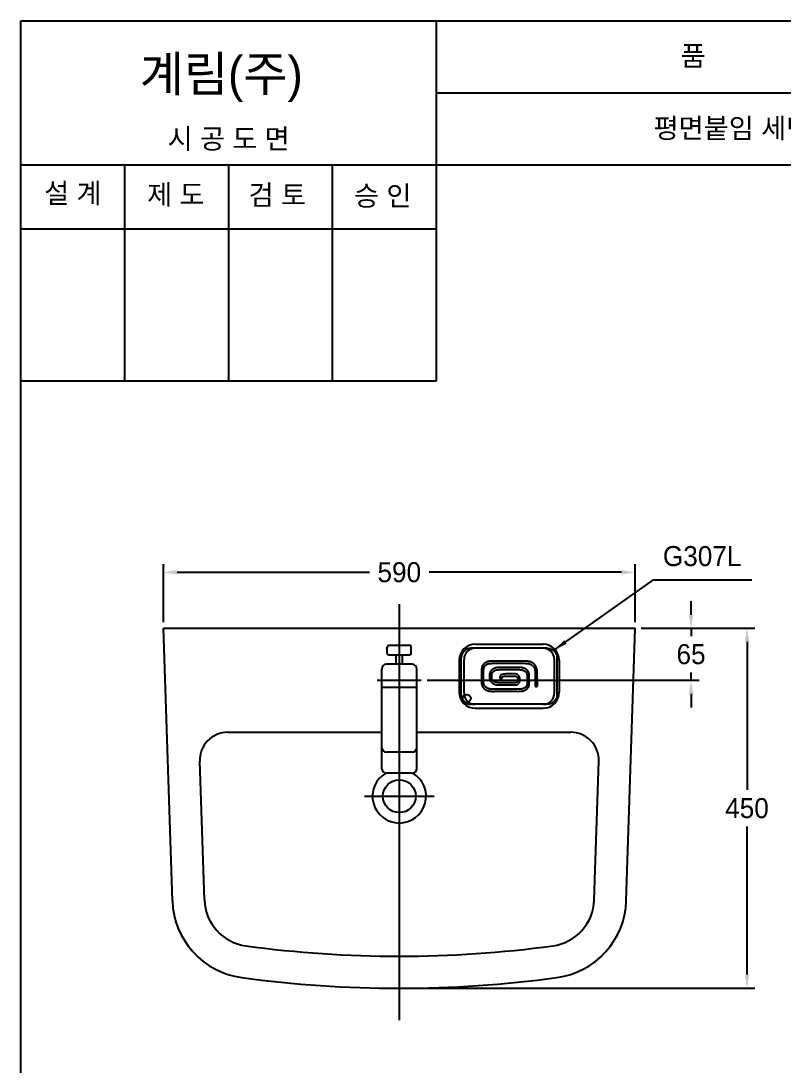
# Model space of a CAD drawing. Header units: millimetres. Extents: x 0 to 5952, y -67 to 2530.
# Drawn here: x 0 to 955, y 1223 to 2530 of the extents above; entities that cross this region are included whole.
import ezdxf
from ezdxf.enums import TextEntityAlignment as Align
from ezdxf.lldxf.tags import DXFTag

# ---------------------------------------------------------------- set-up
doc = ezdxf.new("R2010")
doc.units = ezdxf.units.MM
doc.header["$MEASUREMENT"] = 0
doc.layers.get('Defpoints').update_dxf_attribs({"color": 1})
for name, color, linetype in [('TEXT', 7, 'Continuous'), ('내부선 및 부속', 4, 'Continuous'), ('도각라인', 255, 'Continuous'), ('외형선', 3, 'Continuous'), ('중심선', 1, 'DASHED'), ('치수선', 7, 'Continuous')]:
    doc.layers.add(name, color=color, linetype=linetype)
doc.styles.add('____', font='')
doc.styles.add('타이틀', font='H2GTRM.TTF', dxfattribs={"height": 25})
doc.styles.get('____').set_extended_font_data('굴림')
tags = doc.linetypes.add('DASHED', pattern=[25.72, 12.86, -12.86]).pattern_tags.tags
tags[6:7] = [DXFTag(74, 4), DXFTag(75, 0), DXFTag(340, '0'), DXFTag(46, 0.0), DXFTag(50, 0.0), DXFTag(44, 0.0), DXFTag(45, 0.0)]
tags[4:5] = [DXFTag(74, 4), DXFTag(75, 0), DXFTag(340, '0'), DXFTag(46, 0.0), DXFTag(50, 0.0), DXFTag(44, 0.0), DXFTag(45, 0.0)]
doc.dimstyles.new('MSADIM', dxfattribs={"dimtxt": 33, "dimasz": 17, "dimexe": 10, "dimexo": 7.5, "dimgap": 10, "dimtad": 0, "dimtih": 1, "dimtoh": 1, "dimdec": 0, "dimzin": 1, "dimdsep": 46, "dimtxsty": '____', "dimcen": 11.25, "dimadec": 0, "dimazin": 0, "dimtfac": 1, "dimtdec": 0, "dimtix": 1, "dimtmove": 0, "dimatfit": 3, "dimfxl": 0, "dimtolj": 1, "dimtzin": 1, "dimarcsym": 0})

# ---------------------------------------------------------------- blocks, each defined once
blk = doc.blocks.new('*D10')
at = {"layer": 'Defpoints', "color": 0, "linetype": 'Continuous'}
for p in [(768.4, 1840.5), (178.4, 1770.5), (768.4, 1770.5)]:
    blk.add_point(p, dxfattribs=at)
at = {"layer": '치수선', "color": 0, "linetype": 'Continuous', "lineweight": -2}
for p, q in [((178.4, 1778), (178.4, 1850.5)), ((768.4, 1778), (768.4, 1850.5)), ((195.4, 1840.5), (436.1, 1840.5)), ((751.4, 1840.5), (510.8, 1840.5))]:
    blk.add_line(p, q, dxfattribs=at)
at = {"layer": '치수선', "color": 0, "linetype": 'Continuous'}
for points in [[(195.4, 1843.4), (195.4, 1837.7), (178.4, 1840.5)], [(751.4, 1843.4), (751.4, 1837.7), (768.4, 1840.5)]]:
    blk.add_solid(points, dxfattribs=at)
at = {"layer": '치수선', "color": 0, "linetype": 'Continuous', "insert": (473.4, 1840.5), "char_height": 25, "attachment_point": 5, "style": '____'}
blk.add_mtext('\\A1;590', dxfattribs=at)
blk = doc.blocks.new('*D11')
at = {"layer": 'Defpoints', "color": 0, "linetype": 'Continuous'}
for p in [(768.4, 1770.5), (500.9, 1705.5), (838.4, 1705.5)]:
    blk.add_point(p, dxfattribs=at)
at = {"layer": '치수선', "color": 0, "linetype": 'Continuous', "lineweight": -2}
for p, q in [((838.4, 1787.5), (838.4, 1804.5)), ((775.9, 1770.5), (848.4, 1770.5)), ((838.4, 1770.5), (838.4, 1760.8)), ((838.4, 1705.5), (838.4, 1715.2)), ((508.4, 1705.5), (848.4, 1705.5)), ((838.4, 1688.5), (838.4, 1671.5))]:
    blk.add_line(p, q, dxfattribs=at)
at = {"layer": '치수선', "color": 0, "linetype": 'Continuous'}
for points in [[(835.6, 1787.5), (841.3, 1787.5), (838.4, 1770.5)], [(835.6, 1688.5), (841.3, 1688.5), (838.4, 1705.5)]]:
    blk.add_solid(points, dxfattribs=at)
at = {"layer": '치수선', "color": 0, "linetype": 'Continuous', "insert": (838.4, 1738), "char_height": 25, "attachment_point": 5, "style": '____'}
blk.add_mtext('\\A1;65', dxfattribs=at)
blk = doc.blocks.new('*D12')
at = {"layer": 'Defpoints', "color": 0, "linetype": 'Continuous'}
for p in [(768.4, 1770.5), (473.4, 1320.5), (908.4, 1320.5)]:
    blk.add_point(p, dxfattribs=at)
at = {"layer": '치수선', "color": 0, "linetype": 'Continuous', "lineweight": -2}
for p, q in [((775.9, 1770.5), (918.4, 1770.5)), ((908.4, 1753.5), (908.4, 1568.4)), ((908.4, 1337.5), (908.4, 1522.7)), ((480.9, 1320.5), (918.4, 1320.5))]:
    blk.add_line(p, q, dxfattribs=at)
at = {"layer": '치수선', "color": 0, "linetype": 'Continuous'}
for points in [[(905.6, 1753.5), (911.3, 1753.5), (908.4, 1770.5)], [(905.6, 1337.5), (911.3, 1337.5), (908.4, 1320.5)]]:
    blk.add_solid(points, dxfattribs=at)
at = {"layer": '치수선', "color": 0, "linetype": 'Continuous', "insert": (908.4, 1545.5), "char_height": 25, "attachment_point": 5, "style": '____'}
blk.add_mtext('\\A1;450', dxfattribs=at)

msp = doc.modelspace()

# ---------------------------------------------------------------- linework, layer by layer
at = {"layer": '내부선 및 부속', "linetype": 'Continuous'}
for p, q in [((486.4, 1749), (460.4, 1749)), ((658.9, 1745.5), (562.9, 1745.5)), ((653.4, 1745.5), (568.4, 1745.5)), ((489.4, 1725.5), (457.4, 1725.5)), ((486.4, 1737), (460.4, 1737)), ((469.4, 1725.5), (469.4, 1737)), ((477.4, 1725.5), (477.4, 1737)), ((550.9, 1687.5), (550.9, 1733.5)), ((554.4, 1689.5), (554.4, 1731.5)), ((667.4, 1689.5), (667.4, 1731.5)), ((670.9, 1687.5), (670.9, 1733.5)), ((451.4, 1621.5), (451.4, 1719.5)), ((495.4, 1621.5), (495.4, 1719.5)), ((625.4, 1718.7), (625.9, 1718.6)), ((643.3, 1715), (643.5, 1702.2)), ((646.2, 1700.1), (646, 1716)), ((611.1, 1702.4), (599.3, 1702.4)), ((495.4, 1696.3), (451.4, 1696.3)), ((658.9, 1675.5), (562.9, 1675.5)), ((653.4, 1675.5), (568.4, 1675.5)), ((451.4, 1595.3), (451.4, 1621.5)), ((495.4, 1595.3), (495.4, 1621.5)), ((489.4, 1615.5), (457.4, 1615.5)), ((489.4, 1589.3), (457.4, 1589.3))]:
    msp.add_line(p, q, dxfattribs=at)
at = {"layer": '내부선 및 부속'}
for p, q in [((258.8, 1640.5), (451.4, 1640.5)), ((495.4, 1640.5), (688, 1640.5)), ((229.5, 1430.9), (223.9, 1604.4)), ((717.3, 1430.9), (723, 1604.4))]:
    msp.add_line(p, q, dxfattribs=at)
at = {"layer": '내부선 및 부속', "linetype": 'Continuous', "flags": 128}
for points in [[(658.9, 1745.5, -0.414214), (670.9, 1733.5)], [(670.9, 1687.5, -0.414214), (658.9, 1675.5)]]:
    msp.add_lwpolyline(points, format="xyb", dxfattribs=at)
at = {"layer": '내부선 및 부속', "linetype": 'Continuous'}
msp.add_circle((557.7, 1682.9), 5, dxfattribs=at)
at = {"layer": '내부선 및 부속'}
msp.add_circle((473.4, 1560.5), 20.5, dxfattribs=at)
at = {"layer": '내부선 및 부속', "linetype": 'Continuous'}
for centre, radius, start, end in [((460.4, 1747), 2, 90, 180), ((460.4, 1739), 2, 180, 270), ((486.4, 1747), 2, 0, 90), ((486.4, 1739), 2, 270, 0), ((562.9, 1733.5), 12, 90, 180), ((568.4, 1731.5), 14, 90, 180), ((653.4, 1731.5), 14, 0, 90), ((457.4, 1719.5), 6, 90, 180), ((489.4, 1719.5), 6, 0, 90), ((635.1, 1717.7), 10.6, 17.0769, 30.9202), ((637.6, 1718.5), 8.01, 16.4358, 17.0769), ((562.9, 1687.5), 12, 180, 270), ((568.4, 1689.5), 14, 180, 270), ((653.4, 1689.5), 14, 270, 0), ((457.4, 1621.5), 6, 180, 270), ((489.4, 1621.5), 6, 270, 0), ((457.4, 1595.3), 6, 180, 270), ((489.4, 1595.3), 6, 270, 0)]:
    msp.add_arc(centre, radius, start, end, dxfattribs=at)
at = {"layer": '내부선 및 부속'}
for centre, radius, start, end in [((258.8, 1605.5), 35, 90, 181.8677), ((688, 1605.5), 35, 358.1323, 90), ((473.4, 1560.5), 33.5, 120.5575, 59.4425), ((289.5, 1432.9), 60, 181.8677, 262.3124), ((657.4, 1432.9), 60, 277.6876, 358.1323), ((473.4, 2795.5), 1435, 262.3124, 277.6876)]:
    msp.add_arc(centre, radius, start, end, dxfattribs=at)
at = {"layer": '내부선 및 부속', "linetype": 'Continuous'}
for points in [[(458.4, 1739), (458.4, 1743), (458.4, 1747)], [(488.4, 1739), (488.4, 1743), (488.4, 1747)], [(598.7, 1726.7), (612.7, 1726.7), (626.7, 1726.7)], [(576.1, 1714.8), (576.1, 1714.1), (576.1, 1713.4)], [(576.1, 1713.4), (576.1, 1712.8), (576.1, 1712.1)], [(578.8, 1712.5), (578.8, 1712.7), (578.8, 1712.9)], [(578.8, 1708.7), (578.8, 1708.9), (578.8, 1709.2)], [(578.8, 1706.6), (578.8, 1707.1), (578.8, 1707.7)], [(578.8, 1704.6), (578.8, 1705.6), (578.8, 1706.6)]]:
    msp.add_open_spline(points, degree=2, dxfattribs=at)
for points, weights in [([(579, 1725.6), (577.2, 1723.7), (576.6, 1721.1)], [1, 0.96395277977, 1]), ([(581.1, 1727.4), (579.9, 1726.6), (579, 1725.6)], [1, 0.992818772793, 1]), ([(583.4, 1728.5), (582.2, 1728), (581.1, 1727.4)], [1, 0.994671821594, 1]), ([(581.2, 1724.1), (582.2, 1725.1), (583.5, 1725.7)], [1, 0.986086666584, 1]), ([(584.7, 1728.9), (584, 1728.8), (583.4, 1728.5)], [1, 0.998110949993, 1]), ([(583.5, 1725.7), (584.8, 1726.2), (586.1, 1726.5)], [1, 0.989710330963, 1]), ([(586.2, 1729.2), (585.5, 1729.1), (584.7, 1728.9)], [1, 0.998395144939, 1]), ([(586.1, 1726.5), (586.9, 1726.6), (587.7, 1726.6)], [1, 0.998968839645, 1]), ([(589.8, 1729.4), (588, 1729.4), (586.2, 1729.2)], [1, 0.998420715332, 1]), ([(587.7, 1726.6), (588.5, 1726.7), (589.2, 1726.7)], [1, 0.999827861786, 1]), ([(589.2, 1726.7), (590.9, 1726.7), (592.6, 1726.7)], [1, 0.999952614307, 1]), ([(596.9, 1729.4), (593.3, 1729.4), (589.8, 1729.4)], [1, 0.999958217144, 1]), ([(592.6, 1726.7), (595.7, 1726.7), (598.7, 1726.7)], [1, 0.999998748302, 1]), ([(629, 1729.4), (613, 1729.4), (596.9, 1729.4)], [1, 0.99999922514, 1]), ([(626.7, 1726.7), (629, 1726.7), (631.3, 1726.7)], [1, 0.999861359596, 1]), ([(634.1, 1729.2), (631.6, 1729.4), (629, 1729.4)], [1, 0.998617112637, 1]), ([(631.3, 1726.7), (632, 1726.6), (632.8, 1726.6)], [1, 0.999873757362, 1]), ([(632.8, 1726.6), (633.5, 1726.5), (634.2, 1726.5)], [1, 0.999480724335, 1]), ([(635.6, 1729), (634.9, 1729.1), (634.1, 1729.2)], [1, 0.99895209074, 1]), ([(634.2, 1726.5), (635.6, 1726.3), (636.9, 1725.8)], [1, 0.99342674017, 1]), ([(636.9, 1728.6), (636.3, 1728.8), (635.6, 1729)], [1, 0.998930096626, 1]), ([(639.4, 1727.6), (638.2, 1728.3), (636.9, 1728.6)], [1, 0.995204746723, 1]), ([(636.9, 1725.8), (640.2, 1724.6), (641.9, 1721.7)], [1, 0.941465139389, 1]), ([(644.2, 1723.2), (642.4, 1726.1), (639.4, 1727.6)], [1, 0.963856101036, 1]), ([(576.2, 1718.5), (576.1, 1717.3), (576.1, 1716)], [1, 0.999537229538, 1]), ([(576.1, 1716), (576.1, 1715.4), (576.1, 1714.8)], [1, 0.999987006187, 1]), ([(576.1, 1712.1), (576.1, 1710.2), (576.1, 1708.2)], [1, 0.999999821186, 1]), ([(576.6, 1721.1), (576.3, 1719.8), (576.2, 1718.5)], [1, 0.997222781181, 1]), ([(578.8, 1715), (578.9, 1716), (578.9, 1717.1)], [1, 0.999947965145, 1]), ([(578.8, 1714), (578.8, 1714.5), (578.8, 1715)], [1, 0.999996840954, 1]), ([(578.8, 1712.9), (578.8, 1713.5), (578.8, 1714)], [1, 0.999999582767, 1]), ([(578.8, 1709.2), (578.8, 1710.8), (578.8, 1712.5)], [1, 0.999999880791, 1]), ([(578.9, 1717.3), (578.9, 1718.3), (579, 1719.3)], [1, 0.99901676178, 1]), ([(578.9, 1717.1), (578.9, 1717.2), (578.9, 1717.3)], [1, 0.999998748302, 1]), ([(579, 1719.3), (579.3, 1722.1), (581.2, 1724.1)], [1, 0.946192204952, 1]), ([(588.7, 1717.9), (588.2, 1717.4), (587.7, 1716.8)], [1, 0.995647370815, 1]), ([(589.9, 1719), (589.3, 1718.5), (588.7, 1717.9)], [1, 0.997050523758, 1]), ([(591.4, 1719.9), (590.6, 1719.5), (589.9, 1719)], [1, 0.997648477554, 1]), ([(592.3, 1720.3), (591.8, 1720.1), (591.4, 1719.9)], [1, 0.999336242676, 1]), ([(593.2, 1720.7), (592.7, 1720.5), (592.3, 1720.3)], [1, 0.999205291271, 1]), ([(595.4, 1721.3), (594.3, 1721.1), (593.2, 1720.7)], [1, 0.995652318001, 1]), ([(600.5, 1721.5), (597.9, 1721.6), (595.4, 1721.3)], [1, 0.997030973434, 1]), ([(596.3, 1718.7), (597.1, 1718.7), (597.9, 1718.8)], [1, 0.999254465103, 1]), ([(597.9, 1718.8), (600.1, 1718.8), (602.3, 1718.8)], [1, 0.999756395817, 1]), ([(624.5, 1721.5), (612.5, 1721.5), (600.5, 1721.5)], [1, 0.999999642372, 1]), ([(602.3, 1718.8), (612.4, 1718.8), (622.6, 1718.8)], [1, 0.999998509884, 1]), ([(622.6, 1718.8), (624, 1718.8), (625.4, 1718.7)], [1, 0.999343335629, 1]), ([(627.9, 1721.1), (626.2, 1721.4), (624.5, 1721.5)], [1, 0.995383501053, 1]), ([(629, 1720.7), (628.5, 1720.9), (627.9, 1721.1)], [1, 0.999064683914, 1]), ([(629.8, 1720.4), (629.4, 1720.6), (629, 1720.7)], [1, 0.999244809151, 1]), ([(631.5, 1719.6), (630.7, 1720.1), (629.8, 1720.4)], [1, 0.997297823429, 1]), ([(634.5, 1716.8), (633.3, 1718.5), (631.5, 1719.6)], [1, 0.978946268559, 1]), ([(641.9, 1721.7), (642.6, 1720.5), (642.8, 1719.3)], [0.999989211559, 0.989882051945, 1]), ([(642.8, 1719.3), (643.1, 1718.2), (643.2, 1717.1)], [1, 0.997924745083, 1]), ([(643.2, 1717.1), (643.3, 1716.1), (643.3, 1715)], [1, 0.999730587006, 1]), ([(645.7, 1718.4), (645.6, 1719.6), (645.3, 1720.8)], [1, 0.99708032608, 1]), ([(646, 1716), (645.9, 1717.2), (645.7, 1718.4)], [1, 0.999366462231, 1]), ([(576.1, 1708.2), (576.1, 1707.5), (576.1, 1706.9)], [1, 0.999999880791, 1]), ([(576.1, 1706.9), (576.1, 1706.2), (576.1, 1705.6)], [1, 0.999998152256, 1]), ([(576.1, 1705.6), (576.1, 1704.3), (576.2, 1703)], [1, 0.999874889851, 1]), ([(576.2, 1703), (576.2, 1701.8), (576.4, 1700.7)], [1, 0.997578918934, 1]), ([(576.4, 1700.7), (576.7, 1699.3), (577.3, 1698.1)], [1, 0.991069853306, 1]), ([(578.8, 1707.7), (578.8, 1708.2), (578.8, 1708.7)], [1, 0.999999940395, 1]), ([(578.9, 1702.3), (578.8, 1703.4), (578.8, 1704.6)], [1, 0.999459803104, 1]), ([(579.5, 1699.6), (579, 1700.9), (578.9, 1702.3)], [1, 0.983208537102, 1]), ([(584.5, 1695.2), (581.2, 1696.5), (579.5, 1699.6)], [1, 0.946283042431, 1]), ([(587.4, 1704.9), (587.4, 1704.8), (587.5, 1704.7)], [1, 0.999879419804, 1]), ([(587.5, 1704.7), (588.6, 1702.9), (590.4, 1701.8)], [1, 0.975969076157, 1]), ([(590.4, 1701.8), (591.2, 1701.3), (592, 1700.9)], [1, 0.996865451336, 1]), ([(592, 1700.9), (592.4, 1700.7), (592.9, 1700.5)], [1, 0.999286711216, 1]), ([(592.9, 1700.5), (593.4, 1700.3), (593.9, 1700.2)], [1, 0.998782992363, 1]), ([(594.4, 1702.9), (594.1, 1703), (593.8, 1703.1)], [1, 0.999561190605, 1]), ([(593.9, 1700.2), (595.6, 1699.8), (597.4, 1699.7)], [1, 0.994699597359, 1]), ([(595.3, 1702.7), (594.8, 1702.8), (594.4, 1702.9)], [1, 0.999089598656, 1]), ([(596.4, 1702.5), (595.9, 1702.6), (595.3, 1702.7)], [1, 0.999141514301, 1]), ([(599.3, 1702.4), (597.9, 1702.4), (596.4, 1702.5)], [1, 0.999011933804, 1]), ([(597.4, 1699.7), (597.6, 1699.7), (597.8, 1699.7)], [1, 0.999984025955, 1]), ([(597.8, 1699.7), (604.4, 1699.7), (611.1, 1699.7)], [1, 0.999997615814, 1]), ([(620.4, 1703.1), (620.3, 1703), (620.2, 1703)], [1, 0.999029159546, 1]), ([(621.2, 1700.4), (623, 1701.4), (623.8, 1703.4)], [1, 0.941472828388, 1]), ([(623.8, 1703.4), (623.9, 1703.6), (624, 1703.9)], [1, 0.999464809895, 1]), ([(633, 1699.5), (632.9, 1698.8), (632.5, 1698.2)], [1, 0.992170214653, 1]), ([(633.3, 1701.4), (633.3, 1700.4), (633, 1699.5)], [1, 0.994230389595, 1]), ([(633.3, 1704.1), (633.3, 1703), (633.3, 1702)], [1, 0.999879360199, 1]), ([(633.3, 1702), (633.3, 1701.7), (633.3, 1701.4)], [1, 0.999927401543, 1]), ([(635.7, 1698.7), (636, 1699.9), (636, 1701.1)], [1, 0.994770824909, 1]), ([(636, 1701.1), (636.1, 1703), (636.1, 1704.9)], [1, 0.999521255493, 1]), ([(577.3, 1698.1), (579, 1695), (582.1, 1693.3)], [1, 0.959776341915, 1]), ([(582.1, 1693.3), (583.3, 1692.7), (584.6, 1692.3)], [1, 0.993183910847, 1]), ([(587.4, 1694.5), (585.9, 1694.6), (584.5, 1695.2)], [1, 0.988788306713, 1]), ([(584.6, 1692.3), (585.2, 1692.1), (585.9, 1692)], [1, 0.998437225819, 1]), ([(585.9, 1692), (586.7, 1691.9), (587.5, 1691.8)], [1, 0.998926401138, 1]), ([(588.8, 1694.4), (588.1, 1694.4), (587.4, 1694.5)], [1, 0.999584972858, 1]), ([(587.5, 1691.8), (590.1, 1691.6), (592.8, 1691.7)], [1, 0.999321401119, 1]), ([(590.4, 1694.4), (589.6, 1694.4), (588.8, 1694.4)], [1, 0.999937474728, 1]), ([(595.1, 1694.4), (592.8, 1694.3), (590.4, 1694.4)], [1, 0.999974727631, 1]), ([(592.8, 1691.7), (601.9, 1691.7), (611.1, 1691.7)], [1, 0.999999821186, 1]), ([(611.1, 1694.4), (603.1, 1694.4), (595.1, 1694.4)], [1, 0.999999940395, 1]), ([(623.6, 1694.4), (617.3, 1694.3), (611.1, 1694.4)], [1, 0.999908387661, 1]), ([(629.5, 1695.5), (626.7, 1694.3), (623.6, 1694.4)], [1, 0.977710664272, 1]), ([(625.4, 1691.8), (628.4, 1691.9), (631.2, 1693.4)], [1, 0.975972473621, 1]), ([(631.8, 1697.2), (630.8, 1696.1), (629.5, 1695.5)], [1, 0.98201084137, 1]), ([(631.2, 1693.4), (632.4, 1694), (633.4, 1695)], [1, 0.993131816387, 1]), ([(632.5, 1698.2), (632.2, 1697.7), (631.8, 1697.2)], [1, 0.993232131004, 1]), ([(633.4, 1695), (633.8, 1695.3), (634.1, 1695.8)], [1, 0.997981309891, 1]), ([(634.1, 1695.8), (634.5, 1696.2), (634.8, 1696.7)], [1, 0.997133791447, 1]), ([(634.8, 1696.7), (635.4, 1697.6), (635.7, 1698.7)], [1, 0.990163445473, 1])]:
    msp.add_rational_spline(points, weights, degree=2, dxfattribs=at)
for points, knots in [([(587.7, 1716.8), (587.5, 1716.4), (587.1, 1715.7), (586.5, 1714.1), (586.3, 1711.8), (586.4, 1709.5), (586.5, 1707.1), (586.9, 1705.7), (587.4, 1704.9)], [0, 0, 0, 0, 0.104371, 0.202774, 0.419026, 0.646043, 0.773947, 1, 1, 1, 1]), ([(593.8, 1703.1), (592.9, 1703.4), (591.2, 1704.3), (589.4, 1706.3), (589, 1709), (589.1, 1711.3), (589.1, 1713.5), (589.8, 1715.3), (592.2, 1717.5), (594.6, 1718.4), (596.3, 1718.7)], [0, 0, 0, 0, 0.138499, 0.25656, 0.356288, 0.506765, 0.56327, 0.656888, 0.763487, 1, 1, 1, 1]), ([(624, 1703.9), (624.6, 1705.7), (624.5, 1708.8), (622.4, 1712.1), (619.9, 1713.4), (617.3, 1713.5), (612.9, 1713.4), (608.4, 1713.4), (603.8, 1713.3), (601, 1712.7), (599.5, 1711), (599.3, 1709.4), (599.2, 1708.2), (599.7, 1707.3), (600.8, 1707.1), (601.6, 1707.3), (602.1, 1708.3), (602, 1709.1), (602.8, 1710.2), (604.6, 1710.6), (609.8, 1710.7), (614.9, 1710.7), (619.7, 1710.7), (621.3, 1709.3), (621.8, 1707.2), (621.6, 1705), (620.9, 1703.6), (620.4, 1703.1)], [0, 0, 0, 0, 0.087843, 0.131389, 0.171922, 0.212543, 0.247034, 0.369044, 0.415974, 0.458199, 0.492253, 0.511762, 0.532059, 0.544276, 0.556675, 0.576753, 0.582874, 0.600984, 0.612631, 0.638529, 0.6839, 0.846407, 0.871426, 0.899487, 0.930935, 0.968943, 1, 1, 1, 1]), ([(625.9, 1718.6), (626.6, 1718.6), (628, 1718.3), (630.4, 1717.3), (632.8, 1715.1), (633.3, 1712.2), (633.4, 1708.6), (633.3, 1706.1), (633.3, 1704.1)], [0, 0, 0, 0, 0.110959, 0.223108, 0.423896, 0.598975, 0.674343, 1, 1, 1, 1]), ([(636.1, 1704.9), (636, 1706.9), (636.1, 1708.9), (636, 1713), (635.7, 1715.1), (634.5, 1716.8)], [0, 0, 0, 0, 0.5, 0.5, 1, 1, 1, 1]), ([(620.2, 1703), (619.6, 1702.5), (618.8, 1702.4), (617.2, 1702.4), (616.5, 1702.4), (614.1, 1702.4), (612.6, 1702.4), (611.1, 1702.4)], [0, 0, 0, 0, 0.25, 0.25, 0.5, 0.5, 1, 1, 1, 1]), ([(611.1, 1699.7), (612.8, 1699.7), (614.5, 1699.7), (617.9, 1699.7), (619.7, 1699.6), (621.2, 1700.4)], [0, 0, 0, 0, 0.5, 0.5, 1, 1, 1, 1]), ([(643.5, 1702.2), (643.5, 1701), (643.4, 1699.7), (643.5, 1698.2), (644.3, 1697.4), (645.8, 1697.5), (646.3, 1698.9), (646.1, 1699.6), (646.2, 1700.1)], [0, 0, 0, 0, 0.392807, 0.452711, 0.512513, 0.751502, 0.84744, 1, 1, 1, 1]), ([(611.1, 1691.7), (613.4, 1691.7), (615.8, 1691.7), (620.6, 1691.7), (623, 1691.6), (625.4, 1691.8)], [0, 0, 0, 0, 0.5, 0.5, 1, 1, 1, 1])]:
    msp.add_open_spline(points, degree=3, knots=knots, dxfattribs=at)
at = {"layer": '도각라인', "color": 7}
for p, q in [((0, 0), (0, 2530)), ((0, 2530), (1800, 2530)), ((520, 2080), (520, 2530)), ((520, 2440), (1800, 2440)), ((0, 2350), (1800, 2350)), ((130, 2080), (130, 2350)), ((260, 2080), (260, 2350)), ((390, 2080), (390, 2350)), ((0, 2270), (520, 2270)), ((0, 2080), (520, 2080))]:
    msp.add_line(p, q, dxfattribs=at)
at = {"layer": '외형선'}
for p, q in [((178.4, 1770.5), (768.4, 1770.5)), ((189.5, 1429.6), (178.4, 1770.5)), ((757.3, 1429.6), (768.4, 1770.5)), ((568.4, 1750.5), (653.4, 1750.5)), ((548.4, 1730.5), (548.4, 1690.5)), ((673.4, 1730.5), (673.4, 1690.5)), ((568.4, 1670.5), (653.4, 1670.5))]:
    msp.add_line(p, q, dxfattribs=at)
for centre, radius, start, end in [((568.4, 1730.5), 20, 90, 180), ((653.4, 1730.5), 20, 0, 90), ((568.4, 1690.5), 20, 180, 270), ((653.4, 1690.5), 20, 270, 0), ((289.5, 1432.9), 100, 181.8677, 262.4139), ((657.4, 1432.9), 100, 277.5861, 358.1323), ((473.4, 2795.5), 1475, 262.3261, 277.6739)]:
    msp.add_arc(centre, radius, start, end, dxfattribs=at)
at = {"layer": '중심선'}
for p, q in [((473.4, 1800.5), (473.4, 1280.5)), ((445.9, 1705.5), (500.9, 1705.5)), ((429.9, 1560.5), (516.9, 1560.5))]:
    msp.add_line(p, q, dxfattribs=at)

# ---------------------------------------------------------------- texts
at = {"layer": 'TEXT', "style": '타이틀'}
for s, p in [('품             명', (915.7, 2486.4)), ('평면붙임 세면기', (905.8, 2396)), ('시 공 도 면', (259.9, 2382.7)), ('설 계', (65, 2314.6)), ('제 도', (193.8, 2312.9)), ('검 토', (320.8, 2312.3)), ('승 인', (452.7, 2311.4))]:
    msp.add_text(s, height=25, dxfattribs=at).set_placement(p, align=Align.MIDDLE_CENTER)
msp.add_text('계림(주)', height=44, dxfattribs=at).set_placement((148.7, 2441.8))
at = {"layer": 'TEXT', "insert": (803.2, 1873.3), "char_height": 25, "width": 380.447, "attachment_point": 1, "line_spacing_factor": 0.963855, "style": '타이틀'}
msp.add_mtext('\\A1;G307L', dxfattribs=at)

# ---------------------------------------------------------------- dimensions: what is measured, and where the dimension line sits
at = {"layer": '치수선', "linetype": 'Continuous'}
dim = msp.add_linear_dim(base=(768.4, 1840.5), p1=(178.4, 1770.5), p2=(768.4, 1770.5), dimstyle='MSADIM', override={"dimtxt": 25}, dxfattribs=at)
dim.commit()
dim.dimension.update_dxf_attribs({"geometry": '*D10', "text_midpoint": (473.4, 1840.5)})
for base, p2, picture, middle in [((838.4, 1705.5), (500.9, 1705.5), '*D11', (838.4, 1738)), ((908.4, 1320.5), (473.4, 1320.5), '*D12', (908.4, 1545.5))]:
    dim = msp.add_linear_dim(base=base, p1=(768.4, 1770.5), p2=p2, angle=90, dimstyle='MSADIM', override={"dimtxt": 25}, dxfattribs=at)
    dim.commit()
    dim.dimension.update_dxf_attribs({"geometry": picture, "text_midpoint": middle})

# ---------------------------------------------------------------- leaders
msp.add_leader([(667.5, 1743.6), (791.6, 1831.2), (914.3, 1831.2)], dimstyle='MSADIM', override={"dimtxt": 25}, dxfattribs=at)

doc.saveas('drawing.dxf')
